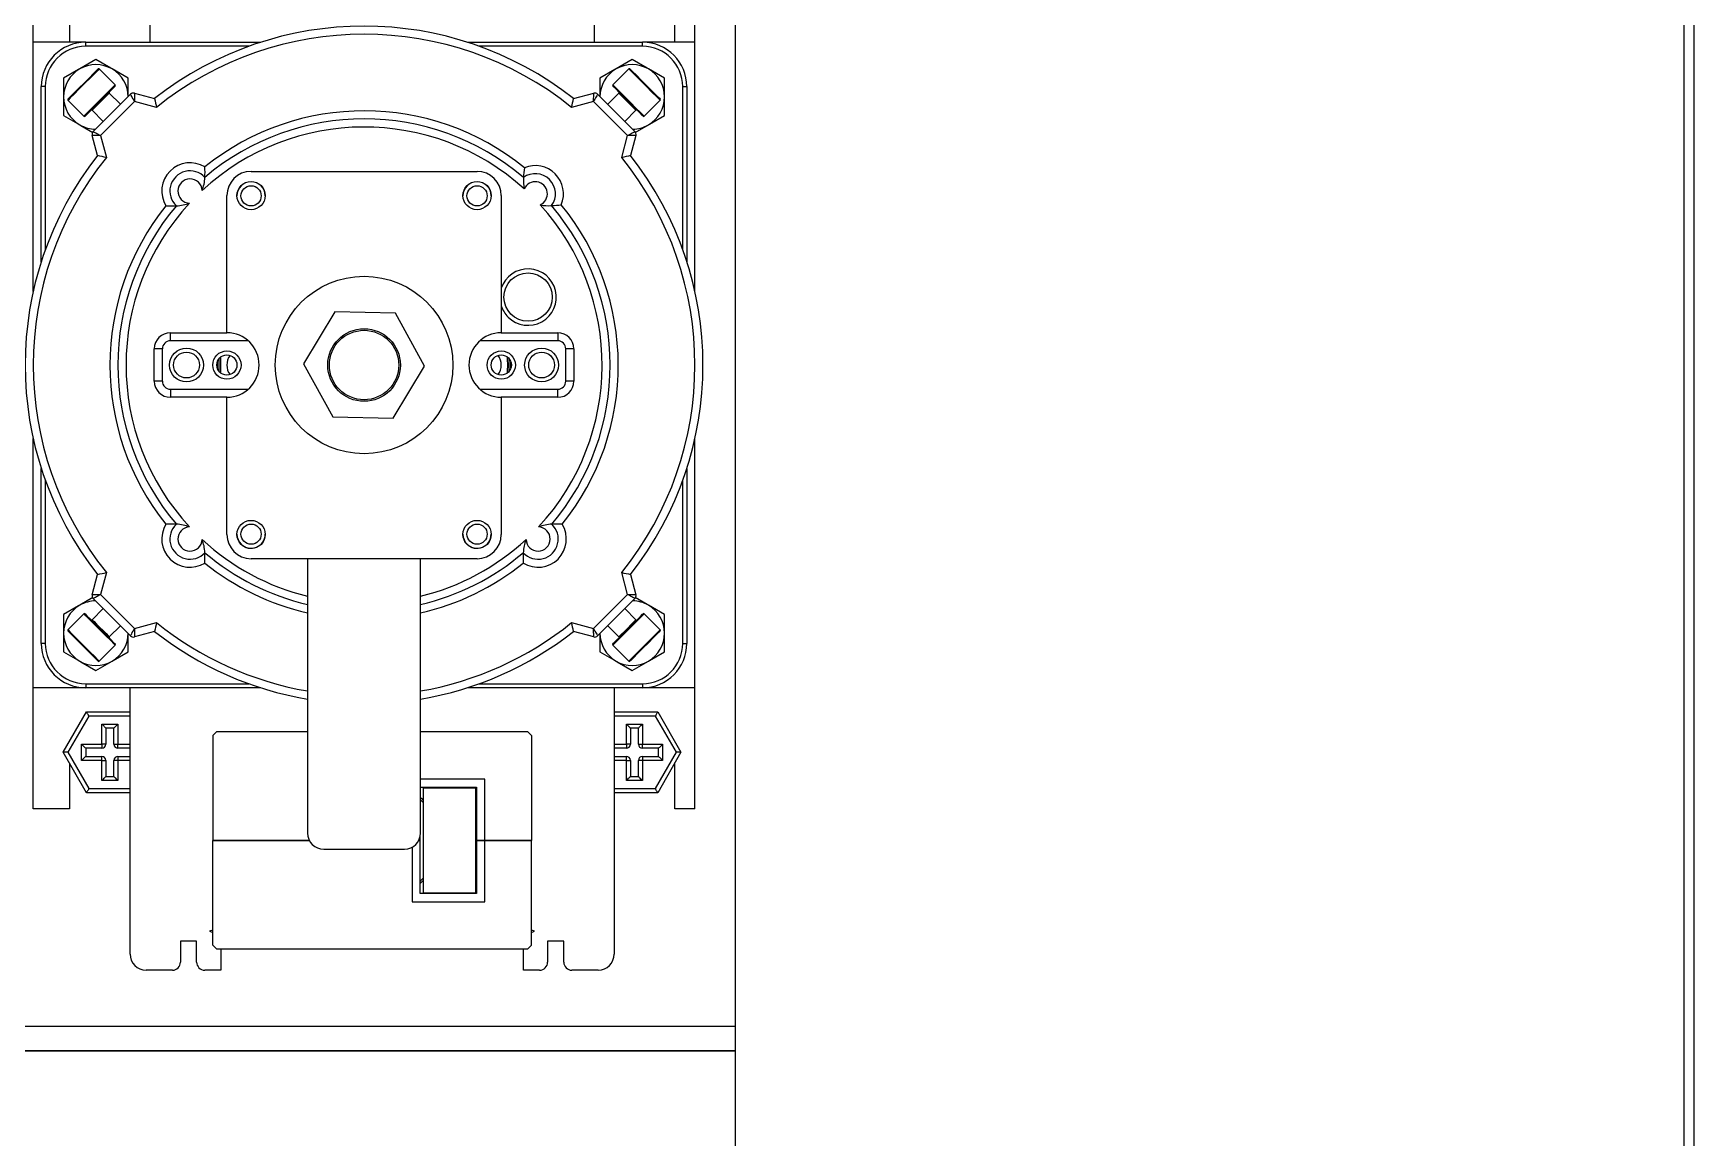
# Model space of a CAD drawing. Header units: millimetres. Extents: x 4754612 to 5801174, y 2368242 to 2777223.
# Drawn here: x 4952266.3 to 4952413.3, y 2582949.1 to 2583046.9 of the extents above; entities that cross this region are included whole.
import ezdxf

# ---------------------------------------------------------------- set-up
doc = ezdxf.new("R2010")
doc.units = ezdxf.units.MM
doc.header["$LTSCALE"] = 1000
doc.layers.add('(주)하나기공-LEADER', color=7, linetype='Continuous')

msp = doc.modelspace()

# ---------------------------------------------------------------- linework, layer by layer
at = {"layer": '(주)하나기공-LEADER', "color": 4}
msp.add_line((4952412.443, 2582974.621), (4952412.443, 2583099.621), dxfattribs=at)
at = {"layer": '(주)하나기공-LEADER', "color": 8, "linetype": 'ByBlock', "lineweight": -2}
for p, q in [((4952266.315, 2583046.05), (4952266.315, 2583056.764)), ((4952324.886, 2583046.05), (4952324.886, 2583056.764)), ((4952269.529, 2583051.658), (4952269.529, 2583046.05)), ((4952315.958, 2583051.172), (4952315.958, 2583046.05)), ((4952276.672, 2583046.05), (4952276.672, 2583049.841)), ((4952323.1, 2583046.05), (4952323.1, 2583050.422)), ((4952266.315, 2583023.986), (4952266.315, 2583046.05)), ((4952270.958, 2583046.05), (4952266.315, 2583046.05)), ((4952270.958, 2583045.693), (4952270.958, 2583046.05)), ((4952270.958, 2583046.05), (4952286.453, 2583046.05)), ((4952285.405, 2583045.693), (4952270.958, 2583045.693)), ((4952304.748, 2583046.05), (4952320.243, 2583046.05)), ((4952320.243, 2583045.693), (4952305.796, 2583045.693)), ((4952324.886, 2583046.05), (4952320.243, 2583046.05)), ((4952320.243, 2583045.693), (4952320.243, 2583046.05)), ((4952324.886, 2583023.986), (4952324.886, 2583046.05)), ((4952271.862, 2583044.516), (4952270.433, 2583043.691)), ((4952270.841, 2583042.469), (4952272.064, 2583043.692)), ((4952273.579, 2583042.278), (4952272.165, 2583043.692)), ((4952274.719, 2583042.867), (4952273.29, 2583043.691)), ((4952319.036, 2583043.692), (4952317.622, 2583042.278)), ((4952319.339, 2583044.516), (4952317.91, 2583043.691)), ((4952322.196, 2583042.867), (4952320.768, 2583043.691)), ((4952269.005, 2583042.867), (4952269.005, 2583041.217)), ((4952272.31, 2583041.009), (4952273.579, 2583042.278)), ((4952274.719, 2583041.217), (4952274.719, 2583042.867)), ((4952316.482, 2583042.867), (4952316.482, 2583041.217)), ((4952322.196, 2583041.217), (4952322.196, 2583042.867)), ((4952267.386, 2583042.121), (4952267.029, 2583042.121)), ((4952267.029, 2583026.626), (4952267.029, 2583042.121)), ((4952267.386, 2583042.121), (4952267.386, 2583027.674)), ((4952269.005, 2583041.217), (4952269.005, 2583039.568)), ((4952269.387, 2583040.914), (4952270.801, 2583039.5)), ((4952270.801, 2583039.5), (4952272.31, 2583041.009)), ((4952272.356, 2583040.853), (4952271.534, 2583040.03)), ((4952271.625, 2583038.153), (4952274.926, 2583041.454)), ((4952275.285, 2583040.803), (4952272.276, 2583037.794)), ((4952273.579, 2583042.177), (4952272.356, 2583040.954)), ((4952273.049, 2583041.545), (4952272.356, 2583040.853)), ((4952274.033, 2583040.561), (4952273.049, 2583041.545)), ((4952275.271, 2583041.547), (4952277.063, 2583041.066)), ((4952277.226, 2583040.283), (4952275.285, 2583040.803)), ((4952315.916, 2583040.803), (4952313.974, 2583040.283)), ((4952314.137, 2583041.066), (4952315.93, 2583041.547)), ((4952318.925, 2583037.794), (4952315.916, 2583040.803)), ((4952316.275, 2583041.454), (4952319.576, 2583038.153)), ((4952318.152, 2583041.545), (4952317.168, 2583040.561)), ((4952320.4, 2583039.5), (4952321.814, 2583040.914)), ((4952321.739, 2583041.09), (4952321.814, 2583041.015)), ((4952322.196, 2583039.568), (4952322.196, 2583041.217)), ((4952323.815, 2583042.121), (4952324.172, 2583042.121)), ((4952323.815, 2583027.674), (4952323.815, 2583042.121)), ((4952324.172, 2583042.121), (4952324.172, 2583026.626)), ((4952269.005, 2583039.568), (4952270.433, 2583038.743)), ((4952271.534, 2583040.03), (4952272.518, 2583039.046)), ((4952318.683, 2583039.046), (4952319.667, 2583040.03)), ((4952320.322, 2583039.578), (4952320.4, 2583039.5)), ((4952319.598, 2583038.068), (4952320.768, 2583038.743)), ((4952272.013, 2583036.015), (4952271.532, 2583037.808)), ((4952272.276, 2583037.794), (4952272.796, 2583035.853)), ((4952318.405, 2583035.853), (4952318.925, 2583037.794)), ((4952319.668, 2583037.808), (4952319.188, 2583036.015)), ((4952285.6, 2583034.621), (4952305.6, 2583034.621)), ((4952283.458, 2583020.336), (4952283.458, 2583032.479)), ((4952307.743, 2583032.479), (4952307.743, 2583020.336)), ((4952293.014, 2583022.175), (4952290.24, 2583017.587)), ((4952298.374, 2583022.066), (4952293.014, 2583022.175)), ((4952300.96, 2583017.37), (4952298.374, 2583022.066)), ((4952278.458, 2583019.621), (4952278.458, 2583020.336)), ((4952278.458, 2583020.336), (4952283.458, 2583020.336)), ((4952307.743, 2583020.336), (4952312.743, 2583020.336)), ((4952312.743, 2583020.336), (4952312.743, 2583019.621)), ((4952277.029, 2583016.05), (4952277.029, 2583018.907)), ((4952277.743, 2583018.907), (4952277.029, 2583018.907)), ((4952277.743, 2583018.907), (4952277.743, 2583016.05)), ((4952285.347, 2583019.621), (4952278.458, 2583019.621)), ((4952312.743, 2583019.621), (4952305.853, 2583019.621)), ((4952313.458, 2583016.05), (4952313.458, 2583018.907)), ((4952314.172, 2583018.907), (4952313.458, 2583018.907)), ((4952314.172, 2583018.907), (4952314.172, 2583016.05)), ((4952290.24, 2583017.587), (4952292.827, 2583012.891)), ((4952298.187, 2583012.783), (4952300.96, 2583017.37)), ((4952277.743, 2583016.05), (4952277.029, 2583016.05)), ((4952314.172, 2583016.05), (4952313.458, 2583016.05)), ((4952278.458, 2583015.336), (4952278.458, 2583014.621)), ((4952278.458, 2583015.336), (4952285.347, 2583015.336)), ((4952283.458, 2583014.621), (4952278.458, 2583014.621)), ((4952283.458, 2583002.479), (4952283.458, 2583014.621)), ((4952305.853, 2583015.336), (4952312.743, 2583015.336)), ((4952312.743, 2583014.621), (4952307.743, 2583014.621)), ((4952307.743, 2583014.621), (4952307.743, 2583002.479)), ((4952312.743, 2583014.621), (4952312.743, 2583015.336)), ((4952292.827, 2583012.891), (4952298.187, 2583012.783)), ((4952266.315, 2582988.907), (4952266.315, 2583010.971)), ((4952324.886, 2582988.907), (4952324.886, 2583010.971)), ((4952267.029, 2582992.836), (4952267.029, 2583008.331)), ((4952267.386, 2583007.283), (4952267.386, 2582992.836)), ((4952323.815, 2582992.836), (4952323.815, 2583007.283)), ((4952324.172, 2583008.331), (4952324.172, 2582992.836)), ((4952305.6, 2583000.336), (4952285.6, 2583000.336)), ((4952290.6, 2583000.336), (4952290.6, 2582976.05)), ((4952300.6, 2582976.05), (4952300.6, 2583000.336)), ((4952271.532, 2582997.149), (4952272.013, 2582998.942)), ((4952272.796, 2582999.105), (4952272.276, 2582997.163)), ((4952318.925, 2582997.163), (4952318.405, 2582999.105)), ((4952319.188, 2582998.942), (4952319.668, 2582997.149)), ((4952271.603, 2582996.889), (4952270.433, 2582996.214)), ((4952274.926, 2582993.503), (4952271.625, 2582996.804)), ((4952272.276, 2582997.163), (4952275.285, 2582994.154)), ((4952315.916, 2582994.154), (4952318.925, 2582997.163)), ((4952319.576, 2582996.804), (4952316.275, 2582993.503)), ((4952269.005, 2582995.39), (4952269.005, 2582993.74)), ((4952270.801, 2582995.457), (4952269.387, 2582994.043)), ((4952272.518, 2582995.911), (4952271.534, 2582994.927)), ((4952319.667, 2582994.927), (4952318.683, 2582995.911)), ((4952321.814, 2582994.043), (4952320.4, 2582995.457)), ((4952322.196, 2582995.39), (4952320.768, 2582996.214)), ((4952322.196, 2582993.74), (4952322.196, 2582995.39)), ((4952269.005, 2582993.74), (4952269.005, 2582992.09)), ((4952273.049, 2582993.412), (4952274.033, 2582994.396)), ((4952274.719, 2582992.09), (4952274.719, 2582993.74)), ((4952277.063, 2582993.891), (4952275.271, 2582993.41)), ((4952275.285, 2582994.154), (4952277.226, 2582994.674)), ((4952313.974, 2582994.674), (4952315.916, 2582994.154)), ((4952315.93, 2582993.41), (4952314.137, 2582993.891)), ((4952316.482, 2582993.74), (4952316.482, 2582992.09)), ((4952317.168, 2582994.396), (4952318.152, 2582993.412)), ((4952322.196, 2582992.09), (4952322.196, 2582993.74)), ((4952267.386, 2582992.836), (4952267.029, 2582992.836)), ((4952272.165, 2582991.265), (4952273.579, 2582992.679)), ((4952317.622, 2582992.679), (4952319.036, 2582991.265)), ((4952323.815, 2582992.836), (4952324.172, 2582992.836)), ((4952269.005, 2582992.09), (4952270.433, 2582991.266)), ((4952271.862, 2582990.441), (4952273.29, 2582991.266)), ((4952316.482, 2582992.09), (4952317.91, 2582991.266)), ((4952319.339, 2582990.441), (4952320.768, 2582991.266)), ((4952270.958, 2582988.907), (4952266.315, 2582988.907)), ((4952266.315, 2582978.193), (4952266.315, 2582988.907)), ((4952270.958, 2582989.264), (4952270.958, 2582988.907)), ((4952270.958, 2582989.264), (4952285.405, 2582989.264)), ((4952286.453, 2582988.907), (4952270.958, 2582988.907)), ((4952274.886, 2582965.336), (4952274.886, 2582988.907)), ((4952320.243, 2582988.907), (4952304.748, 2582988.907)), ((4952305.796, 2582989.264), (4952320.243, 2582989.264)), ((4952317.743, 2582988.907), (4952317.743, 2582965.336)), ((4952320.243, 2582989.264), (4952320.243, 2582988.907)), ((4952324.886, 2582988.907), (4952320.243, 2582988.907)), ((4952324.886, 2582978.193), (4952324.886, 2582988.907)), ((4952268.977, 2582983.193), (4952271.038, 2582986.764)), ((4952271.245, 2582986.407), (4952269.389, 2582983.193)), ((4952271.038, 2582986.764), (4952274.886, 2582986.764)), ((4952274.886, 2582986.407), (4952271.245, 2582986.407)), ((4952317.743, 2582986.764), (4952321.591, 2582986.764)), ((4952321.385, 2582986.407), (4952317.743, 2582986.407)), ((4952323.241, 2582983.193), (4952321.385, 2582986.407)), ((4952321.591, 2582986.764), (4952323.653, 2582983.193)), ((4952272.386, 2582983.907), (4952272.386, 2582985.693)), ((4952272.386, 2582985.693), (4952273.815, 2582985.693)), ((4952272.743, 2582985.336), (4952272.743, 2582983.907)), ((4952273.458, 2582985.336), (4952272.743, 2582985.336)), ((4952273.458, 2582983.907), (4952273.458, 2582985.336)), ((4952273.815, 2582985.693), (4952273.815, 2582983.907)), ((4952282.565, 2582985.043), (4952282.208, 2582984.686)), ((4952282.565, 2582985.043), (4952290.6, 2582985.043)), ((4952300.6, 2582985.043), (4952310.065, 2582985.043)), ((4952310.422, 2582984.686), (4952310.065, 2582985.043)), ((4952318.815, 2582985.693), (4952320.243, 2582985.693)), ((4952318.815, 2582983.907), (4952318.815, 2582985.693)), ((4952319.172, 2582985.336), (4952319.172, 2582983.907)), ((4952319.886, 2582985.336), (4952319.172, 2582985.336)), ((4952319.886, 2582983.907), (4952319.886, 2582985.336)), ((4952320.243, 2582985.693), (4952320.243, 2582983.907)), ((4952270.6, 2582982.479), (4952270.6, 2582983.907)), ((4952270.6, 2582983.907), (4952272.386, 2582983.907)), ((4952270.958, 2582983.55), (4952270.958, 2582982.836)), ((4952272.386, 2582983.55), (4952270.958, 2582983.55)), ((4952272.743, 2582983.907), (4952272.386, 2582983.907)), ((4952272.386, 2582983.907), (4952272.386, 2582983.55)), ((4952273.458, 2582983.907), (4952273.815, 2582983.907)), ((4952273.815, 2582983.55), (4952273.815, 2582983.907)), ((4952273.815, 2582983.907), (4952274.886, 2582983.907)), ((4952274.886, 2582983.55), (4952273.815, 2582983.55)), ((4952282.208, 2582984.686), (4952282.208, 2582975.4)), ((4952310.422, 2582984.686), (4952310.422, 2582975.4)), ((4952317.743, 2582983.907), (4952318.815, 2582983.907)), ((4952318.815, 2582983.55), (4952317.743, 2582983.55)), ((4952318.815, 2582983.907), (4952318.815, 2582983.55)), ((4952319.172, 2582983.907), (4952318.815, 2582983.907)), ((4952319.886, 2582983.907), (4952320.243, 2582983.907)), ((4952320.243, 2582983.907), (4952322.029, 2582983.907)), ((4952320.243, 2582983.55), (4952320.243, 2582983.907)), ((4952321.672, 2582983.55), (4952320.243, 2582983.55)), ((4952321.672, 2582982.836), (4952321.672, 2582983.55)), ((4952322.029, 2582983.907), (4952322.029, 2582982.479)), ((4952269.389, 2582983.193), (4952268.977, 2582983.193)), ((4952271.038, 2582979.621), (4952268.977, 2582983.193)), ((4952269.389, 2582983.193), (4952271.245, 2582979.979)), ((4952269.529, 2582982.236), (4952269.529, 2582978.193)), ((4952272.386, 2582982.479), (4952270.6, 2582982.479)), ((4952270.958, 2582982.836), (4952272.386, 2582982.836)), ((4952272.386, 2582982.479), (4952272.386, 2582982.836)), ((4952272.386, 2582980.693), (4952272.386, 2582982.479)), ((4952272.386, 2582982.479), (4952272.743, 2582982.479)), ((4952272.743, 2582982.479), (4952272.743, 2582981.05)), ((4952273.458, 2582981.05), (4952273.458, 2582982.479)), ((4952273.815, 2582982.479), (4952273.458, 2582982.479)), ((4952273.815, 2582982.836), (4952273.815, 2582982.479)), ((4952273.815, 2582982.836), (4952274.886, 2582982.836)), ((4952273.815, 2582982.479), (4952273.815, 2582980.693)), ((4952274.886, 2582982.479), (4952273.815, 2582982.479)), ((4952317.743, 2582982.836), (4952318.815, 2582982.836)), ((4952318.815, 2582982.479), (4952317.743, 2582982.479)), ((4952318.815, 2582982.479), (4952318.815, 2582982.836)), ((4952318.815, 2582980.693), (4952318.815, 2582982.479)), ((4952318.815, 2582982.479), (4952319.172, 2582982.479)), ((4952319.172, 2582982.479), (4952319.172, 2582981.05)), ((4952319.886, 2582981.05), (4952319.886, 2582982.479)), ((4952320.243, 2582982.479), (4952319.886, 2582982.479)), ((4952320.243, 2582982.836), (4952321.672, 2582982.836)), ((4952320.243, 2582982.836), (4952320.243, 2582982.479)), ((4952320.243, 2582982.479), (4952320.243, 2582980.693)), ((4952322.029, 2582982.479), (4952320.243, 2582982.479)), ((4952321.385, 2582979.979), (4952323.241, 2582983.193)), ((4952323.653, 2582983.193), (4952321.591, 2582979.621)), ((4952323.1, 2582978.193), (4952323.1, 2582982.236)), ((4952323.653, 2582983.193), (4952323.241, 2582983.193)), ((4952273.815, 2582980.693), (4952272.386, 2582980.693)), ((4952272.743, 2582981.05), (4952273.458, 2582981.05)), ((4952306.279, 2582980.829), (4952300.6, 2582980.829)), ((4952306.279, 2582975.4), (4952306.279, 2582980.829)), ((4952320.243, 2582980.693), (4952318.815, 2582980.693)), ((4952319.172, 2582981.05), (4952319.886, 2582981.05)), ((4952274.886, 2582979.621), (4952271.038, 2582979.621)), ((4952271.245, 2582979.979), (4952274.886, 2582979.979)), ((4952300.6, 2582980.114), (4952305.565, 2582980.114)), ((4952300.85, 2582980.043), (4952305.493, 2582980.043)), ((4952300.85, 2582970.757), (4952300.85, 2582980.043)), ((4952305.493, 2582980.043), (4952305.493, 2582980.114)), ((4952305.493, 2582970.757), (4952305.493, 2582980.043)), ((4952305.565, 2582980.114), (4952305.565, 2582975.4)), ((4952317.743, 2582979.979), (4952321.385, 2582979.979)), ((4952321.591, 2582979.621), (4952317.743, 2582979.621)), ((4952269.529, 2582978.193), (4952266.315, 2582978.193)), ((4952324.886, 2582978.193), (4952323.1, 2582978.193)), ((4952282.208, 2582975.4), (4952290.757, 2582975.4)), ((4952282.208, 2582966.114), (4952282.208, 2582975.4)), ((4952290.757, 2582975.4), (4952282.208, 2582975.4)), ((4952292.029, 2582974.621), (4952299.172, 2582974.621)), ((4952299.85, 2582974.793), (4952299.85, 2582969.971)), ((4952300.444, 2582975.4), (4952300.565, 2582975.4)), ((4952300.565, 2582975.4), (4952300.444, 2582975.4)), ((4952300.565, 2582975.4), (4952300.565, 2582975.733)), ((4952300.565, 2582970.686), (4952300.565, 2582975.4)), ((4952305.565, 2582975.4), (4952306.279, 2582975.4)), ((4952305.565, 2582975.4), (4952305.565, 2582970.686)), ((4952306.279, 2582975.4), (4952305.565, 2582975.4)), ((4952306.279, 2582975.4), (4952310.422, 2582975.4)), ((4952306.279, 2582969.971), (4952306.279, 2582975.4)), ((4952310.422, 2582975.4), (4952306.279, 2582975.4)), ((4952310.422, 2582966.114), (4952310.422, 2582975.4)), ((4952305.565, 2582970.686), (4952300.565, 2582970.686)), ((4952300.85, 2582970.757), (4952305.493, 2582970.757)), ((4952305.493, 2582970.686), (4952305.493, 2582970.757)), ((4952299.85, 2582969.971), (4952306.279, 2582969.971)), ((4952282.208, 2582967.461), (4952281.932, 2582967.347)), ((4952281.932, 2582967.347), (4952282.208, 2582967.233)), ((4952310.697, 2582967.347), (4952310.422, 2582967.461)), ((4952310.422, 2582967.233), (4952310.697, 2582967.347)), ((4952280.779, 2582966.471), (4952279.35, 2582966.471)), ((4952279.35, 2582966.471), (4952279.35, 2582964.621)), ((4952280.779, 2582964.621), (4952280.779, 2582966.471)), ((4952282.208, 2582966.114), (4952282.565, 2582965.757)), ((4952310.065, 2582965.757), (4952310.422, 2582966.114)), ((4952313.279, 2582966.471), (4952311.85, 2582966.471)), ((4952311.85, 2582966.471), (4952311.85, 2582964.621)), ((4952313.279, 2582964.621), (4952313.279, 2582966.471)), ((4952310.065, 2582965.757), (4952282.565, 2582965.757)), ((4952282.922, 2582965.757), (4952282.922, 2582963.907)), ((4952309.708, 2582963.907), (4952309.708, 2582965.757)), ((4952278.636, 2582963.907), (4952276.315, 2582963.907)), ((4952282.922, 2582963.907), (4952281.493, 2582963.907)), ((4952311.136, 2582963.907), (4952309.708, 2582963.907)), ((4952316.315, 2582963.907), (4952313.993, 2582963.907))]:
    msp.add_line(p, q, dxfattribs=at)
at = {"layer": '(주)하나기공-LEADER', "color": 1}
for p, q in [((4952135.586, 2582956.764), (4952328.443, 2582956.764)), ((4952328.443, 2582956.764), (4952328.443, 2582928.193))]:
    msp.add_line(p, q, dxfattribs=at)
at = {"layer": '(주)하나기공-LEADER', "color": 4}
msp.add_lwpolyline([(4952413.3, 2583099.621), (4952413.3, 2583099.621), (4952413.3, 2582849.621), (4952377.586, 2582849.621), (4952377.586, 2582856.764), (4952370.443, 2582856.764), (4952370.443, 2582857.621), (4952378.443, 2582857.621), (4952378.443, 2582850.479), (4952412.443, 2582850.479), (4952412.443, 2583099.621), (4952413.3, 2583099.621)], close=True, dxfattribs=at)
at = {"layer": '(주)하나기공-LEADER', "color": 8, "linetype": 'ByBlock', "lineweight": -2}
msp.add_lwpolyline([(4952328.443, 2582958.907), (4952135.586, 2582958.907), (4952135.586, 2583061.764), (4952135.586, 2583063.907), (4952328.443, 2583063.907), (4952328.443, 2583061.764)], close=True, dxfattribs=at)
for points in [[(4952270.433, 2583043.691), (4952270.332, 2583043.633), (4952269.005, 2583042.867)], [(4952272.165, 2583043.692), (4952272.165, 2583043.692), (4952272.068, 2583043.595), (4952271.797, 2583043.324), (4952271.387, 2583042.915), (4952270.896, 2583042.423)], [(4952273.29, 2583043.691), (4952273.189, 2583043.75), (4952271.862, 2583044.516)], [(4952317.91, 2583043.691), (4952317.809, 2583043.633), (4952316.482, 2583042.867)], [(4952321.814, 2583040.914), (4952321.736, 2583040.992), (4952321.481, 2583041.247), (4952321.084, 2583041.644), (4952320.598, 2583042.13), (4952320.088, 2583042.639), (4952319.624, 2583043.104), (4952319.268, 2583043.46), (4952319.069, 2583043.659), (4952319.036, 2583043.692)], [(4952319.137, 2583043.692), (4952319.168, 2583043.661), (4952319.361, 2583043.468), (4952319.704, 2583043.125), (4952320.151, 2583042.678), (4952320.642, 2583042.187), (4952321.111, 2583041.718), (4952321.493, 2583041.336), (4952321.739, 2583041.09)], [(4952320.768, 2583043.691), (4952320.666, 2583043.75), (4952319.339, 2583044.516)], [(4952269.387, 2583041.015), (4952269.408, 2583041.036), (4952269.583, 2583041.211), (4952269.912, 2583041.54), (4952270.351, 2583041.979), (4952270.841, 2583042.469)], [(4952270.896, 2583042.423), (4952270.388, 2583041.915), (4952269.932, 2583041.459), (4952269.591, 2583041.118), (4952269.409, 2583040.936), (4952269.387, 2583040.914)], [(4952317.622, 2583042.278), (4952317.654, 2583042.245), (4952317.854, 2583042.045), (4952318.21, 2583041.689), (4952318.674, 2583041.225), (4952319.184, 2583040.716), (4952319.67, 2583040.23), (4952320.067, 2583039.832), (4952320.322, 2583039.578)], [(4952272.356, 2583040.954), (4952271.867, 2583040.464), (4952271.428, 2583040.025), (4952271.098, 2583039.696), (4952270.924, 2583039.521), (4952270.902, 2583039.5)], [(4952275.285, 2583040.803), (4952275.215, 2583040.93), (4952275.148, 2583041.052), (4952275.086, 2583041.165), (4952275.031, 2583041.263), (4952274.987, 2583041.344), (4952274.953, 2583041.405), (4952274.933, 2583041.442), (4952274.926, 2583041.454)], [(4952275.271, 2583041.547), (4952275.271, 2583041.532), (4952275.272, 2583041.49), (4952275.273, 2583041.421), (4952275.275, 2583041.329), (4952275.277, 2583041.216), (4952275.28, 2583041.088), (4952275.282, 2583040.948), (4952275.285, 2583040.803)], [(4952315.916, 2583040.803), (4952315.918, 2583040.948), (4952315.921, 2583041.088), (4952315.924, 2583041.216), (4952315.926, 2583041.329), (4952315.928, 2583041.421), (4952315.929, 2583041.49), (4952315.93, 2583041.532), (4952315.93, 2583041.547)], [(4952316.275, 2583041.454), (4952316.269, 2583041.444), (4952316.253, 2583041.415), (4952316.227, 2583041.367), (4952316.191, 2583041.302), (4952316.147, 2583041.222), (4952316.095, 2583041.129), (4952316.039, 2583041.026), (4952315.978, 2583040.916), (4952315.916, 2583040.803)], [(4952320.299, 2583039.5), (4952320.223, 2583039.575), (4952319.978, 2583039.82), (4952319.595, 2583040.203), (4952319.127, 2583040.672), (4952318.636, 2583041.163), (4952318.189, 2583041.61), (4952317.846, 2583041.953), (4952317.653, 2583042.145), (4952317.622, 2583042.177)], [(4952319.667, 2583040.03), (4952319.625, 2583040.073), (4952319.474, 2583040.223), (4952319.238, 2583040.459), (4952318.952, 2583040.746), (4952318.659, 2583041.038), (4952318.405, 2583041.293), (4952318.227, 2583041.471), (4952318.153, 2583041.544), (4952318.152, 2583041.545)], [(4952320.768, 2583038.743), (4952320.869, 2583038.801), (4952322.196, 2583039.568)], [(4952270.433, 2583038.743), (4952270.535, 2583038.684), (4952271.603, 2583038.068)], [(4952271.625, 2583038.153), (4952271.635, 2583038.148), (4952271.664, 2583038.131), (4952271.712, 2583038.105), (4952271.777, 2583038.069), (4952271.857, 2583038.025), (4952271.95, 2583037.973), (4952272.053, 2583037.917), (4952272.163, 2583037.856), (4952272.276, 2583037.794)], [(4952318.925, 2583037.794), (4952319.038, 2583037.856), (4952319.148, 2583037.917), (4952319.251, 2583037.973), (4952319.344, 2583038.025), (4952319.424, 2583038.069), (4952319.489, 2583038.105), (4952319.537, 2583038.131), (4952319.566, 2583038.148), (4952319.576, 2583038.153)], [(4952272.276, 2583037.794), (4952272.131, 2583037.797), (4952271.991, 2583037.799), (4952271.863, 2583037.802), (4952271.75, 2583037.804), (4952271.658, 2583037.806), (4952271.589, 2583037.807), (4952271.547, 2583037.808), (4952271.532, 2583037.808)], [(4952319.668, 2583037.808), (4952319.657, 2583037.808), (4952319.624, 2583037.807), (4952319.569, 2583037.806), (4952319.495, 2583037.805), (4952319.403, 2583037.803), (4952319.297, 2583037.801), (4952319.179, 2583037.799), (4952319.054, 2583037.796), (4952318.925, 2583037.794)], [(4952271.532, 2582997.149), (4952271.547, 2582997.149), (4952271.589, 2582997.15), (4952271.658, 2582997.151), (4952271.75, 2582997.153), (4952271.863, 2582997.155), (4952271.991, 2582997.158), (4952272.131, 2582997.161), (4952272.276, 2582997.163)], [(4952272.276, 2582997.163), (4952272.149, 2582997.093), (4952272.027, 2582997.026), (4952271.914, 2582996.964), (4952271.815, 2582996.909), (4952271.735, 2582996.865), (4952271.674, 2582996.831), (4952271.637, 2582996.811), (4952271.625, 2582996.804)], [(4952318.925, 2582997.163), (4952319.07, 2582997.161), (4952319.21, 2582997.158), (4952319.338, 2582997.155), (4952319.451, 2582997.153), (4952319.543, 2582997.151), (4952319.612, 2582997.15), (4952319.654, 2582997.149), (4952319.668, 2582997.149)], [(4952319.576, 2582996.804), (4952319.564, 2582996.811), (4952319.526, 2582996.831), (4952319.466, 2582996.865), (4952319.385, 2582996.909), (4952319.287, 2582996.964), (4952319.174, 2582997.026), (4952319.052, 2582997.093), (4952318.925, 2582997.163)], [(4952320.768, 2582996.214), (4952320.666, 2582996.273), (4952319.598, 2582996.889)], [(4952270.433, 2582996.214), (4952270.332, 2582996.156), (4952269.005, 2582995.39)], [(4952273.579, 2582992.679), (4952273.578, 2582992.681), (4952273.46, 2582992.798), (4952273.171, 2582993.087), (4952272.75, 2582993.509), (4952272.253, 2582994.006), (4952271.747, 2582994.511), (4952271.302, 2582994.957), (4952270.976, 2582995.283), (4952270.814, 2582995.444), (4952270.801, 2582995.457)], [(4952270.902, 2582995.457), (4952270.915, 2582995.445), (4952271.071, 2582995.289), (4952271.384, 2582994.975), (4952271.814, 2582994.546), (4952272.301, 2582994.059), (4952272.78, 2582993.58), (4952273.186, 2582993.173), (4952273.464, 2582992.895), (4952273.578, 2582992.782), (4952273.579, 2582992.78)], [(4952317.622, 2582992.78), (4952317.686, 2582992.845), (4952317.92, 2582993.079), (4952318.295, 2582993.453), (4952318.759, 2582993.918), (4952319.251, 2582994.409), (4952319.703, 2582994.862), (4952320.055, 2582995.214), (4952320.259, 2582995.418), (4952320.299, 2582995.457)], [(4952320.4, 2582995.457), (4952320.359, 2582995.416), (4952320.147, 2582995.204), (4952319.782, 2582994.839), (4952319.312, 2582994.37), (4952318.802, 2582993.859), (4952318.32, 2582993.377), (4952317.931, 2582992.989), (4952317.688, 2582992.746), (4952317.622, 2582992.679)], [(4952269.387, 2582994.043), (4952269.4, 2582994.03), (4952269.562, 2582993.868), (4952269.887, 2582993.543), (4952270.333, 2582993.097), (4952270.838, 2582992.592), (4952271.335, 2582992.095), (4952271.757, 2582991.673), (4952272.046, 2582991.384), (4952272.163, 2582991.267), (4952272.165, 2582991.265)], [(4952272.064, 2582991.265), (4952272.062, 2582991.267), (4952271.949, 2582991.38), (4952271.671, 2582991.658), (4952271.265, 2582992.064), (4952270.786, 2582992.543), (4952270.299, 2582993.03), (4952269.869, 2582993.46), (4952269.555, 2582993.774), (4952269.4, 2582993.929), (4952269.387, 2582993.942)], [(4952271.534, 2582994.927), (4952271.562, 2582994.898), (4952271.697, 2582994.764), (4952271.922, 2582994.539), (4952272.203, 2582994.257), (4952272.498, 2582993.963), (4952272.761, 2582993.7), (4952272.953, 2582993.508), (4952273.044, 2582993.417), (4952273.049, 2582993.412)], [(4952274.926, 2582993.503), (4952274.933, 2582993.515), (4952274.953, 2582993.552), (4952274.987, 2582993.613), (4952275.031, 2582993.694), (4952275.086, 2582993.792), (4952275.148, 2582993.905), (4952275.215, 2582994.027), (4952275.285, 2582994.154)], [(4952275.285, 2582994.154), (4952275.282, 2582994.009), (4952275.28, 2582993.869), (4952275.277, 2582993.741), (4952275.275, 2582993.628), (4952275.273, 2582993.536), (4952275.272, 2582993.467), (4952275.271, 2582993.425), (4952275.271, 2582993.41)], [(4952315.93, 2582993.41), (4952315.93, 2582993.422), (4952315.929, 2582993.455), (4952315.928, 2582993.51), (4952315.927, 2582993.584), (4952315.925, 2582993.676), (4952315.923, 2582993.782), (4952315.921, 2582993.9), (4952315.918, 2582994.025), (4952315.916, 2582994.154)], [(4952315.916, 2582994.154), (4952315.978, 2582994.041), (4952316.039, 2582993.931), (4952316.095, 2582993.828), (4952316.147, 2582993.735), (4952316.191, 2582993.655), (4952316.227, 2582993.59), (4952316.253, 2582993.542), (4952316.269, 2582993.513), (4952316.275, 2582993.503)], [(4952318.152, 2582993.412), (4952318.153, 2582993.412), (4952318.22, 2582993.48), (4952318.392, 2582993.652), (4952318.644, 2582993.903), (4952318.935, 2582994.195), (4952319.223, 2582994.483), (4952319.463, 2582994.723), (4952319.619, 2582994.879), (4952319.667, 2582994.927)], [(4952319.036, 2582991.265), (4952319.103, 2582991.332), (4952319.346, 2582991.575), (4952319.734, 2582991.963), (4952320.216, 2582992.445), (4952320.726, 2582992.955), (4952321.196, 2582993.425), (4952321.561, 2582993.79), (4952321.773, 2582994.002), (4952321.814, 2582994.043)], [(4952321.814, 2582993.942), (4952321.774, 2582993.903), (4952321.57, 2582993.698), (4952321.218, 2582993.346), (4952320.766, 2582992.894), (4952320.274, 2582992.402), (4952319.81, 2582991.938), (4952319.435, 2582991.563), (4952319.201, 2582991.329), (4952319.137, 2582991.265)], [(4952270.433, 2582991.266), (4952270.535, 2582991.207), (4952271.862, 2582990.441)], [(4952273.29, 2582991.266), (4952273.392, 2582991.324), (4952274.719, 2582992.09)], [(4952317.91, 2582991.266), (4952318.012, 2582991.207), (4952319.339, 2582990.441)], [(4952320.768, 2582991.266), (4952320.869, 2582991.324), (4952322.196, 2582992.09)], [(4952271.245, 2582986.407), (4952271.204, 2582986.477), (4952271.166, 2582986.544), (4952271.13, 2582986.606), (4952271.099, 2582986.66), (4952271.073, 2582986.704), (4952271.054, 2582986.737), (4952271.042, 2582986.757), (4952271.038, 2582986.764)], [(4952321.591, 2582986.764), (4952321.588, 2582986.759), (4952321.579, 2582986.743), (4952321.563, 2582986.716), (4952321.543, 2582986.681), (4952321.517, 2582986.637), (4952321.488, 2582986.586), (4952321.455, 2582986.529), (4952321.421, 2582986.469), (4952321.385, 2582986.407)], [(4952272.743, 2582985.336), (4952272.736, 2582985.343), (4952272.716, 2582985.363), (4952272.683, 2582985.396), (4952272.639, 2582985.44), (4952272.585, 2582985.494), (4952272.523, 2582985.556), (4952272.456, 2582985.623), (4952272.386, 2582985.693)], [(4952273.458, 2582985.336), (4952273.464, 2582985.343), (4952273.485, 2582985.363), (4952273.518, 2582985.396), (4952273.562, 2582985.44), (4952273.616, 2582985.494), (4952273.678, 2582985.556), (4952273.745, 2582985.623), (4952273.815, 2582985.693)], [(4952319.172, 2582985.336), (4952319.165, 2582985.343), (4952319.145, 2582985.363), (4952319.112, 2582985.396), (4952319.067, 2582985.44), (4952319.013, 2582985.494), (4952318.951, 2582985.556), (4952318.884, 2582985.623), (4952318.815, 2582985.693)], [(4952319.886, 2582985.336), (4952319.893, 2582985.343), (4952319.913, 2582985.363), (4952319.946, 2582985.396), (4952319.991, 2582985.44), (4952320.045, 2582985.494), (4952320.107, 2582985.556), (4952320.174, 2582985.623), (4952320.243, 2582985.693)], [(4952270.6, 2582983.907), (4952270.67, 2582983.837), (4952270.737, 2582983.77), (4952270.799, 2582983.709), (4952270.853, 2582983.655), (4952270.897, 2582983.61), (4952270.93, 2582983.577), (4952270.951, 2582983.557), (4952270.958, 2582983.55)], [(4952321.672, 2582983.55), (4952321.679, 2582983.557), (4952321.699, 2582983.577), (4952321.732, 2582983.61), (4952321.776, 2582983.655), (4952321.831, 2582983.709), (4952321.892, 2582983.77), (4952321.959, 2582983.837), (4952322.029, 2582983.907)], [(4952270.6, 2582982.479), (4952270.67, 2582982.548), (4952270.737, 2582982.615), (4952270.799, 2582982.677), (4952270.853, 2582982.731), (4952270.897, 2582982.775), (4952270.93, 2582982.808), (4952270.951, 2582982.829), (4952270.958, 2582982.836)], [(4952321.672, 2582982.836), (4952321.679, 2582982.829), (4952321.699, 2582982.808), (4952321.732, 2582982.775), (4952321.776, 2582982.731), (4952321.831, 2582982.677), (4952321.892, 2582982.615), (4952321.959, 2582982.548), (4952322.029, 2582982.479)], [(4952272.386, 2582980.693), (4952272.456, 2582980.762), (4952272.523, 2582980.829), (4952272.585, 2582980.891), (4952272.639, 2582980.945), (4952272.683, 2582980.99), (4952272.716, 2582981.023), (4952272.736, 2582981.043), (4952272.743, 2582981.05)], [(4952273.815, 2582980.693), (4952273.745, 2582980.762), (4952273.678, 2582980.829), (4952273.616, 2582980.891), (4952273.562, 2582980.945), (4952273.518, 2582980.99), (4952273.485, 2582981.023), (4952273.464, 2582981.043), (4952273.458, 2582981.05)], [(4952318.815, 2582980.693), (4952318.884, 2582980.762), (4952318.951, 2582980.829), (4952319.013, 2582980.891), (4952319.067, 2582980.945), (4952319.112, 2582980.99), (4952319.145, 2582981.023), (4952319.165, 2582981.043), (4952319.172, 2582981.05)], [(4952320.243, 2582980.693), (4952320.174, 2582980.762), (4952320.107, 2582980.829), (4952320.045, 2582980.891), (4952319.991, 2582980.945), (4952319.946, 2582980.99), (4952319.913, 2582981.023), (4952319.893, 2582981.043), (4952319.886, 2582981.05)], [(4952271.245, 2582979.979), (4952271.204, 2582979.909), (4952271.166, 2582979.842), (4952271.13, 2582979.78), (4952271.099, 2582979.726), (4952271.073, 2582979.682), (4952271.054, 2582979.649), (4952271.042, 2582979.628), (4952271.038, 2582979.621)], [(4952321.591, 2582979.621), (4952321.587, 2582979.628), (4952321.575, 2582979.649), (4952321.556, 2582979.682), (4952321.531, 2582979.726), (4952321.499, 2582979.78), (4952321.464, 2582979.842), (4952321.425, 2582979.909), (4952321.385, 2582979.979)], [(4952328.443, 2582958.907), (4952328.443, 2582956.764), (4952135.586, 2582956.764), (4952135.586, 2582958.907)]]:
    msp.add_lwpolyline(points, dxfattribs=at)
for centre, radius in [((4952285.6, 2583032.479), 1.25), ((4952305.6, 2583032.479), 1.25), ((4952285.6, 2583032.453), 0.893), ((4952305.6, 2583032.453), 0.893), ((4952295.6, 2583017.479), 7.857), ((4952310.119, 2583023.492), 2.143), ((4952295.6, 2583017.479), 3.214), ((4952295.6, 2583017.479), 3.071), ((4952279.886, 2583017.479), 1.5), ((4952283.458, 2583017.479), 1.25), ((4952307.743, 2583017.479), 1.25), ((4952311.315, 2583017.479), 1.5), ((4952279.886, 2583017.479), 1.143), ((4952283.458, 2583017.479), 0.893), ((4952307.743, 2583017.479), 0.893), ((4952311.315, 2583017.479), 1.143), ((4952285.6, 2583002.479), 1.25), ((4952285.6, 2583002.504), 0.893), ((4952305.6, 2583002.479), 1.25), ((4952305.6, 2583002.504), 0.893)]:
    msp.add_circle(centre, radius, dxfattribs=at)
for centre, radius, start, end in [((4952295.6, 2583017.479), 30, 51.83714, 128.16286), ((4952295.6, 2583017.479), 29.286, 51.14106, 128.85894), ((4952270.958, 2583042.121), 3.929, 90, 180), ((4952270.958, 2583042.121), 3.571, 90, 180), ((4952320.243, 2583042.121), 3.929, 0, 90), ((4952320.243, 2583042.121), 3.571, 0, 90), ((4952271.862, 2583041.217), 2.857, 120, 180), ((4952271.862, 2583041.217), 2.857, 60, 120), ((4952272.114, 2583043.641), 0.0714, 45, 135), ((4952271.862, 2583041.217), 2.857, 0, 60), ((4952319.339, 2583041.217), 2.857, 120, 180), ((4952319.339, 2583041.217), 2.857, 60, 120), ((4952319.086, 2583043.641), 0.0714, 45, 135), ((4952319.339, 2583041.217), 2.857, 0, 60), ((4952273.529, 2583042.227), 0.0714, 315, 45), ((4952317.672, 2583042.227), 0.0714, 135, 225), ((4952271.862, 2583041.217), 2.857, 180, 240), ((4952269.437, 2583040.965), 0.0714, 135, 225), ((4952273.099, 2583041.596), 0.0714, 135, 225), ((4952275.179, 2583041.202), 0.357, 75, 135), ((4952396.508, 2583065.512), 121.92, 191.56663, 191.94255), ((4952182.662, 2583068.015), 134.209, 348.07503, 348.41653), ((4952316.022, 2583041.202), 0.357, 45, 105), ((4952318.102, 2583041.596), 0.0714, 315, 45), ((4952319.339, 2583041.217), 2.857, 300, 0), ((4952321.763, 2583040.965), 0.0714, 315, 45), ((4952270.852, 2583039.55), 0.0714, 225, 315), ((4952271.483, 2583039.98), 0.0714, 45, 135), ((4952295.6, 2583017.479), 22.5, 50.89656, 128.79694), ((4952319.718, 2583039.98), 0.0714, 45, 135), ((4952320.349, 2583039.55), 0.0714, 225, 315), ((4952271.862, 2583041.217), 2.857, 240, 269.40056), ((4952271.877, 2583037.9), 0.357, 135, 195), ((4952295.6, 2583017.479), 21.071, 47.724, 132.86429), ((4952295.6, 2583017.479), 21.786, 49.64095, 130.30231), ((4952319.339, 2583041.217), 2.857, 270.59944, 300), ((4952319.324, 2583037.9), 0.357, 345, 45), ((4952295.6, 2583017.479), 30, 141.83714, 218.16286), ((4952295.6, 2583017.479), 29.286, 141.14106, 218.85894), ((4952244.783, 2582903.192), 135.586, 78.07658, 78.41461), ((4952280.196, 2583032.883), 2.5, 58.475, 211.525), ((4952274.11, 2583034.504), 7.411, 356.82238, 3.94888), ((4952318.047, 2583033.704), 8.347, 171.49561, 177.42506), ((4952310.753, 2583032.631), 2.5, 337.39269, 112.60731), ((4952346.409, 2582903.232), 135.545, 101.58534, 101.92347), ((4952295.6, 2583017.479), 29.286, 321.14106, 38.85894), ((4952295.6, 2583017.479), 30, 321.83714, 38.16286), ((4952280.196, 2583032.883), 1.786, 42.65115, 227.34885), ((4952280.196, 2583032.883), 1.071, 2.13073, 267.86927), ((4952277.759, 2583034.261), 3.754, 339.1237, 357.43991), ((4952285.6, 2583032.479), 2.143, 90, 180), ((4952285.6, 2583032.453), 1.25, 0.59085, 179.40931), ((4952305.6, 2583032.453), 1.25, 0.58904, 179.41096), ((4952305.6, 2583032.479), 2.143, 0, 90), ((4952313.982, 2583033.855), 4.279, 177.00066, 190.58193), ((4952310.753, 2583032.631), 1.786, 324.2069, 125.7931), ((4952310.753, 2583032.631), 1.071, 294.1725, 155.8275), ((4952295.6, 2583017.479), 22.5, 141.20306, 218.79694), ((4952295.6, 2583017.479), 21.786, 139.69769, 220.30231), ((4952295.6, 2583017.479), 21.071, 137.13571, 222.86429), ((4952278.575, 2583038.97), 7.411, 266.05122, 273.17719), ((4952278.817, 2583035.327), 3.76, 272.57616, 290.86023), ((4952295.6, 2583017.479), 21.071, 317.13571, 42.276), ((4952311.977, 2583035.862), 4.281, 259.42184, 272.99589), ((4952311.83, 2583039.889), 8.31, 272.56193, 278.51779), ((4952295.6, 2583017.479), 21.786, 319.69769, 40.35905), ((4952295.6, 2583017.479), 22.5, 321.20306, 39.10344), ((4952310.119, 2583023.492), 2.5, 225, 161.82347), ((4952310.119, 2583023.492), 2.5, 198.17653, 225), ((4952278.458, 2583018.907), 1.429, 90, 180), ((4952283.458, 2583017.479), 2.857, 270, 90), ((4952307.743, 2583017.479), 2.857, 90, 270), ((4952312.743, 2583018.907), 1.429, 0, 90), ((4952278.458, 2583018.907), 0.714, 90, 180), ((4952312.743, 2583018.907), 0.714, 0, 90), ((4952295.6, 2583017.479), 13, 178.85991, 181.14009), ((4952295.6, 2583017.479), 12.857, 177.54328, 182.45672), ((4952295.6, 2583017.479), 12.714, 176.83607, 183.16393), ((4952284.886, 2583017.479), 1.429, 143.58009, 216.41991), ((4952306.315, 2583017.479), 1.429, 323.58009, 36.41991), ((4952295.6, 2583017.479), 12.714, 356.83607, 3.16393), ((4952295.6, 2583017.479), 12.857, 357.54328, 2.45672), ((4952295.6, 2583017.479), 13, 358.85991, 1.14009), ((4952278.458, 2583016.05), 1.429, 180, 270), ((4952278.458, 2583016.05), 0.714, 180, 270), ((4952312.743, 2583016.05), 1.429, 270, 0), ((4952312.743, 2583016.05), 0.714, 270, 0), ((4952280.196, 2583002.074), 2.5, 148.475, 301.525), ((4952278.575, 2582996.003), 7.395, 86.81502, 93.95663), ((4952280.196, 2583002.074), 1.786, 132.65115, 317.34885), ((4952278.817, 2582999.632), 3.759, 69.13651, 87.42714), ((4952280.196, 2583002.074), 1.071, 92.13073, 357.86927), ((4952311.005, 2583002.074), 1.786, 222.65115, 47.34885), ((4952311.005, 2583002.074), 2.5, 238.475, 31.525), ((4952311.005, 2583002.074), 1.071, 182.13073, 87.86927), ((4952312.383, 2582999.634), 3.757, 92.56717, 110.86917), ((4952312.626, 2582996.003), 7.395, 86.04336, 93.18499), ((4952277.759, 2583000.696), 3.753, 2.55895, 20.87743), ((4952295.6, 2583017.479), 21.071, 227.13571, 256.27346), ((4952285.6, 2583002.479), 2.143, 180, 270), ((4952285.6, 2583002.504), 1.25, 180.58744, 225), ((4952285.6, 2583002.504), 1.25, 225, 359.41272), ((4952295.6, 2583017.479), 21.071, 283.72654, 312.86429), ((4952305.6, 2583002.504), 1.25, 180.57675, 225), ((4952305.6, 2583002.504), 1.25, 225, 359.42411), ((4952305.6, 2583002.479), 2.143, 270, 0), ((4952313.447, 2583000.695), 3.759, 159.13571, 177.42791), ((4952274.111, 2583000.453), 7.409, 356.05035, 3.17839), ((4952295.6, 2583017.479), 22.5, 231.20306, 257.16041), ((4952295.6, 2583017.479), 21.786, 229.69769, 256.73188), ((4952295.6, 2583017.479), 21.786, 283.26812, 310.30231), ((4952295.6, 2583017.479), 22.5, 282.83959, 308.79694), ((4952317.035, 2583000.453), 7.355, 176.79558, 183.97635), ((4952245.69, 2583127.408), 131.136, 281.57968, 281.92918), ((4952345.503, 2583127.368), 131.095, 258.07077, 258.42038), ((4952271.877, 2582997.057), 0.357, 165, 225), ((4952319.324, 2582997.057), 0.357, 315, 15), ((4952271.862, 2582993.74), 2.857, 120, 180), ((4952271.862, 2582993.74), 2.857, 90.59944, 120), ((4952270.852, 2582995.407), 0.0714, 45, 135), ((4952319.339, 2582993.74), 2.857, 60, 89.40056), ((4952320.349, 2582995.407), 0.0714, 45, 135), ((4952319.339, 2582993.74), 2.857, 0, 60), ((4952271.862, 2582993.74), 2.857, 180, 240), ((4952269.437, 2582993.992), 0.0714, 135, 225), ((4952271.483, 2582994.977), 0.0714, 225, 315), ((4952271.862, 2582993.74), 2.857, 300, 0), ((4952396.837, 2582969.377), 122.256, 168.05799, 168.43287), ((4952295.6, 2583017.479), 30, 231.83714, 260.40593), ((4952295.6, 2583017.479), 29.286, 231.14106, 260.16964), ((4952295.6, 2583017.479), 29.286, 279.83036, 308.85894), ((4952295.6, 2583017.479), 30, 279.59407, 308.16286), ((4952181.922, 2582966.788), 134.965, 11.5844, 11.92399), ((4952319.339, 2582993.74), 2.857, 180, 240), ((4952319.718, 2582994.977), 0.0714, 225, 315), ((4952319.339, 2582993.74), 2.857, 300, 0), ((4952321.763, 2582993.992), 0.0714, 315, 45), ((4952270.958, 2582992.836), 3.929, 180, 270), ((4952270.958, 2582992.836), 3.571, 180, 270), ((4952273.099, 2582993.361), 0.0714, 135, 225), ((4952273.529, 2582992.73), 0.0714, 315, 45), ((4952275.179, 2582993.755), 0.357, 225, 285), ((4952316.022, 2582993.755), 0.357, 255, 315), ((4952317.672, 2582992.73), 0.0714, 135, 225), ((4952318.102, 2582993.361), 0.0714, 315, 45), ((4952320.243, 2582992.836), 3.571, 270, 0), ((4952320.243, 2582992.836), 3.929, 270, 0), ((4952271.862, 2582993.74), 2.857, 240, 300), ((4952272.114, 2582991.316), 0.0714, 225, 315), ((4952319.339, 2582993.74), 2.857, 240, 300), ((4952319.086, 2582991.316), 0.0714, 225, 315), ((4952272.386, 2582983.907), 0.357, 270, 0), ((4952273.815, 2582983.907), 0.357, 180, 270), ((4952318.815, 2582983.907), 0.357, 270, 0), ((4952320.243, 2582983.907), 0.357, 180, 270), ((4952272.386, 2582982.479), 0.357, 0, 90), ((4952273.815, 2582982.479), 0.357, 90, 180), ((4952318.815, 2582982.479), 0.357, 0, 90), ((4952320.243, 2582982.479), 0.357, 90, 180), ((4952296.922, 2582975.4), 5.286, 41.99157, 45.89736), ((4952296.922, 2582975.4), 5.143, 40.19176, 44.33403), ((4952292.029, 2582976.05), 1.429, 180, 270), ((4952299.172, 2582976.05), 1.429, 270, 0), ((4952296.922, 2582975.4), 5.143, 315.09947, 319.80824), ((4952296.922, 2582975.4), 5.286, 313.56596, 318.00843), ((4952276.315, 2582965.336), 1.429, 180, 270), ((4952278.636, 2582964.621), 0.714, 270, 0), ((4952281.493, 2582964.621), 0.714, 180, 270), ((4952311.136, 2582964.621), 0.714, 270, 0), ((4952313.993, 2582964.621), 0.714, 180, 270), ((4952316.315, 2582965.336), 1.429, 270, 0)]:
    msp.add_arc(centre, radius, start, end, dxfattribs=at)

doc.saveas('drawing.dxf')
